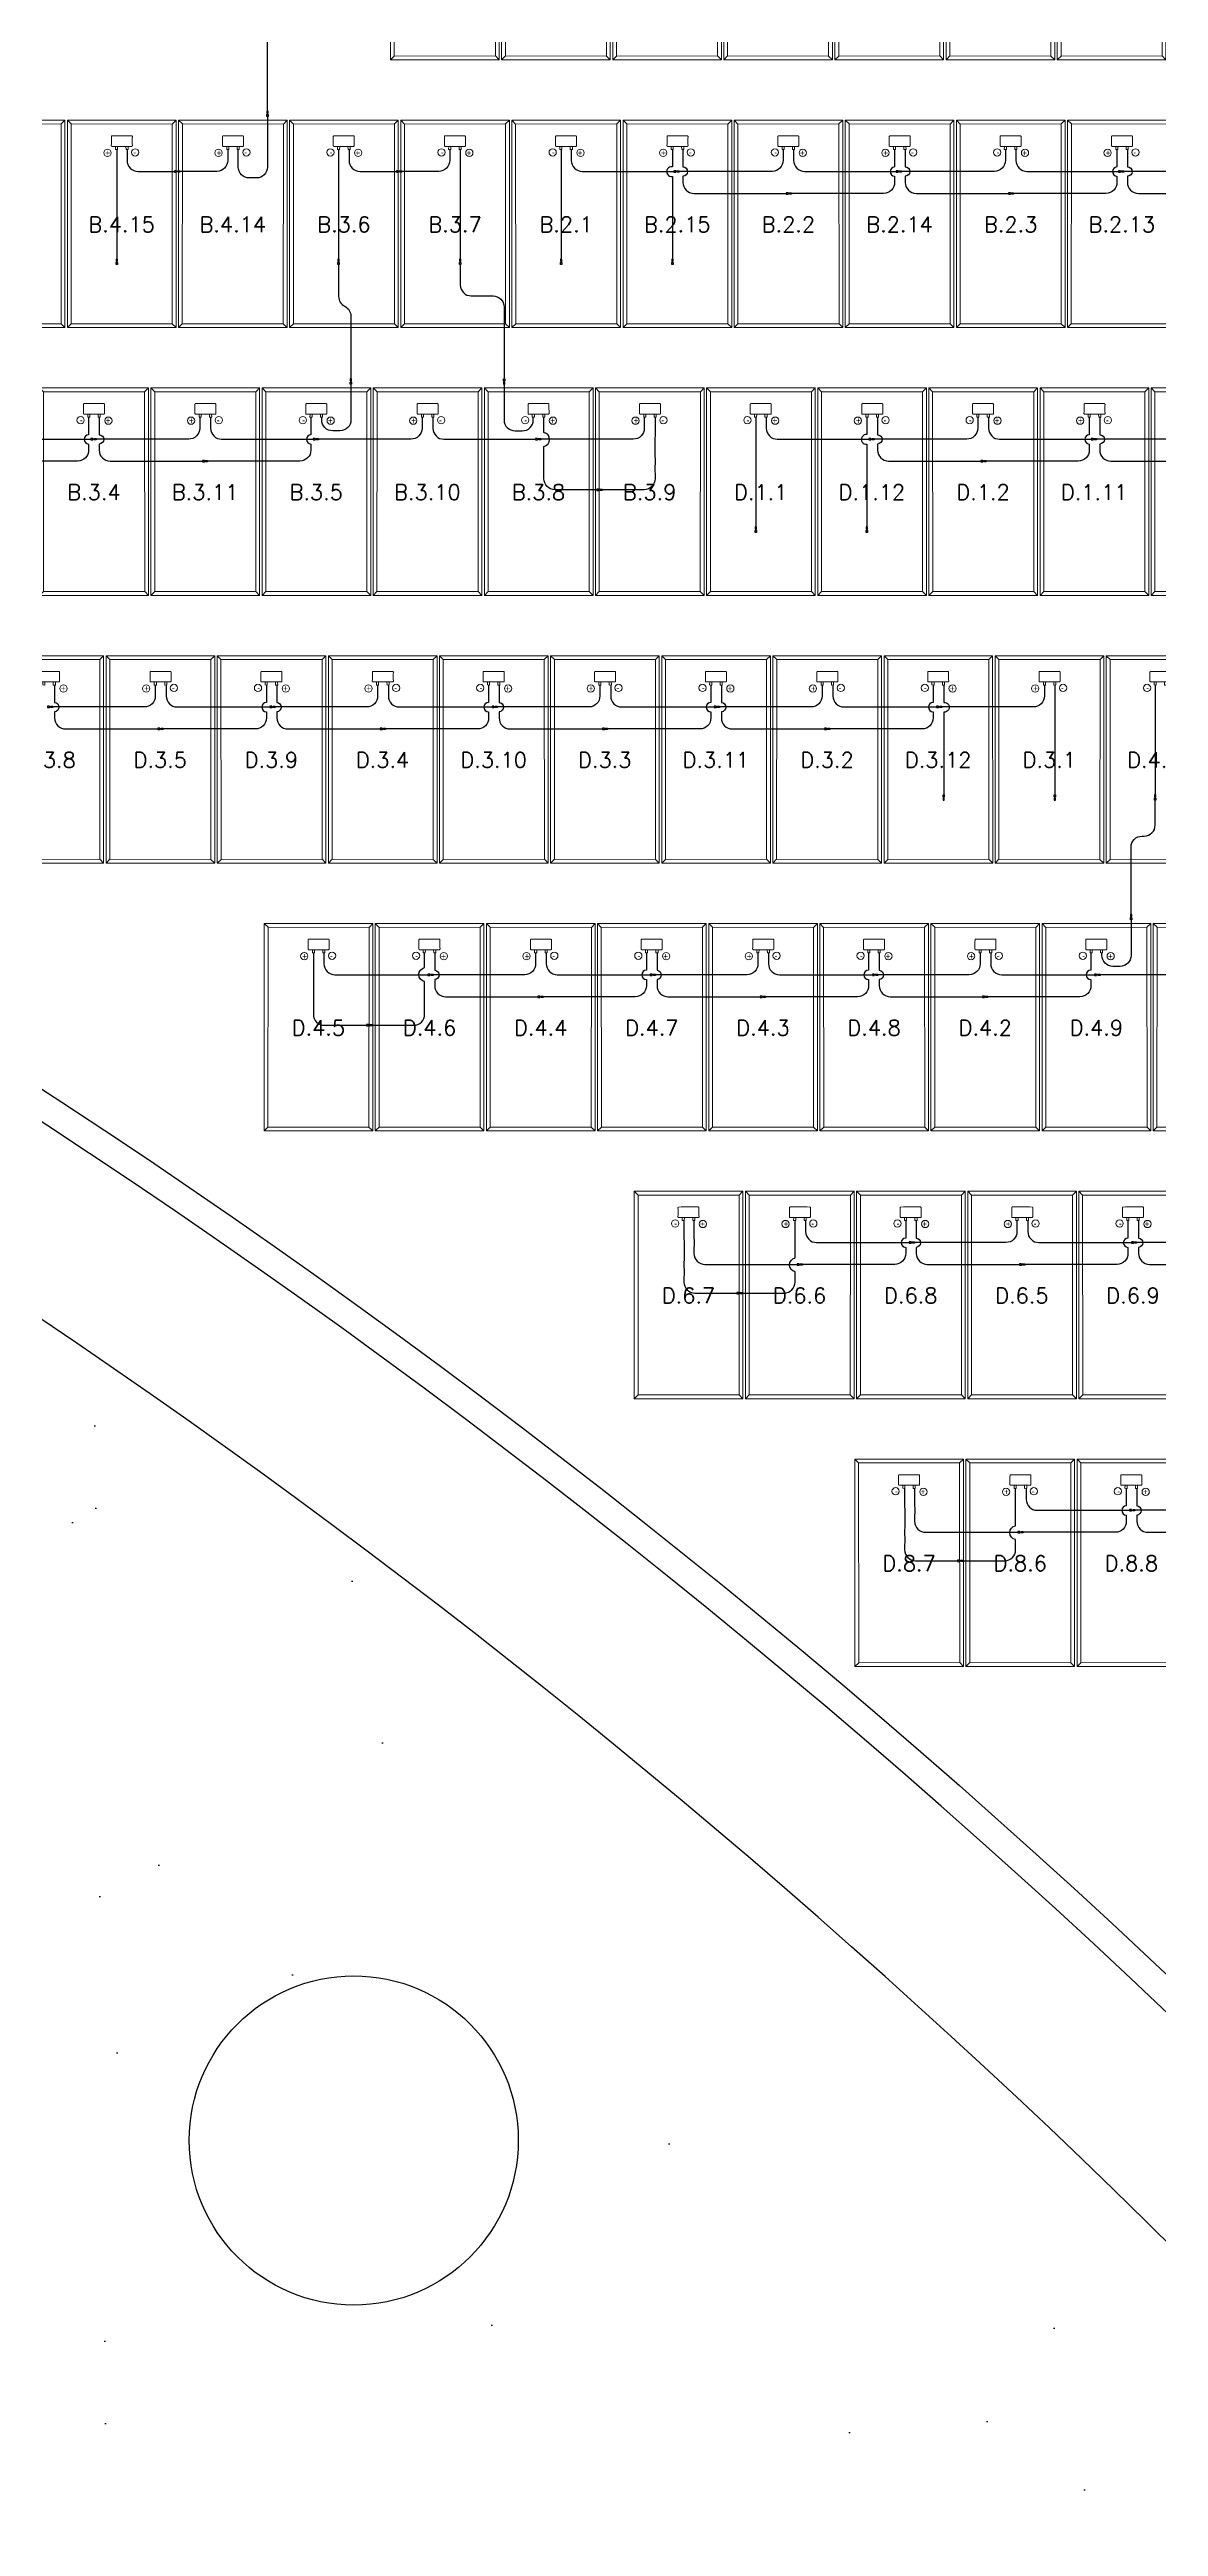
# Model space of a CAD drawing. Header units: metres. Extents: x 1796 to 2240, y -1398 to -999.
# Drawn here: x 2054.83 to 2064.93, y -1202.08 to -1179.51 of the extents above; entities that cross this region are included whole.
import ezdxf

# ---------------------------------------------------------------- set-up
doc = ezdxf.new("R2010")
doc.units = ezdxf.units.M
doc.header["$MEASUREMENT"] = 0
for name, color, linetype in [('ARQUITETURA', 253, 'CONTINUOUS'), ('CABO_MODULO_FV', 7, 'CONTINUOUS'), ('CABO_ORION_FV', 7, 'CONTINUOUS'), ('CONECTOR_MODULO_FV', 3, 'CONTINUOUS'), ('MÓDULOS FV', 7, 'CONTINUOUS')]:
    doc.layers.add(name, color=color, linetype=linetype)
doc.layers.add('MOD_ALOCADOS_A', color=5, linetype='CONTINUOUS', lineweight=9)
doc.layers.add('MODULOS_PV', color=2, linetype='CONTINUOUS', lineweight=9)
doc.styles.add('R120-500', font='romans.shx', dxfattribs={"height": 1.5})

# ---------------------------------------------------------------- blocks, each defined once
blk = doc.blocks.new('modulo')
at = {"layer": 'MODULOS_PV', "color": 8}
for p, q in [((-0.751, 2.014), (-0.753, 2.063)), ((-1.381, 1.342), (-1.43, 1.34)), ((0.577, 0.769), (0.626, 0.771)), ((-0.053, 0.097), (-0.051, 0.048))]:
    blk.add_line(p, q, dxfattribs=at)
for points in [[(-1.43, 1.34), (-0.753, 2.063), (0.626, 0.771), (-0.051, 0.048)], [(-1.381, 1.342), (-0.751, 2.014), (0.577, 0.769), (-0.053, 0.097)]]:
    blk.add_lwpolyline(points, close=True, dxfattribs=at)
for points in [[(-0.878, 1.581), (-0.857, 1.562), (-0.87, 1.548), (-0.891, 1.567)], [(-0.956, 1.498), (-0.935, 1.478), (-0.922, 1.492), (-0.943, 1.512)]]:
    blk.add_lwpolyline(points, dxfattribs=at)
blk.add_circle((-0.793, 1.591), 0.0332, dxfattribs=at)
at = {"layer": 'MODULOS_PV', "color": 1}
blk.add_circle((-0.963, 1.403), 0.0332, dxfattribs=at)
at = {"layer": 'MODULOS_PV', "color": 8}
blk.add_open_spline([(-0.986, 1.473), (-1.006, 1.493), (-1.027, 1.512), (-1.048, 1.532), (-1.048, 1.532), (-1.049, 1.534), (-1.049, 1.536), (-1.048, 1.538), (-1.048, 1.539), (-1.007, 1.583), (-0.966, 1.627), (-0.925, 1.67), (-0.924, 1.671), (-0.922, 1.672), (-0.919, 1.672), (-0.918, 1.671), (-0.917, 1.671), (-0.897, 1.652), (-0.876, 1.632), (-0.855, 1.613), (-0.855, 1.612), (-0.854, 1.611), (-0.854, 1.608), (-0.855, 1.606), (-0.855, 1.605), (-0.896, 1.561), (-0.937, 1.518), (-0.978, 1.474), (-0.979, 1.473), (-0.981, 1.472), (-0.984, 1.472), (-0.985, 1.473), (-0.986, 1.473)], degree=3, knots=[0, 0, 0, 0, 1, 1, 1, 1.002534, 1.003925, 1.008052, 1.008052, 1.008052, 2.008052, 2.008052, 2.008052, 2.012179, 2.01357, 2.016104, 2.016104, 2.016104, 3.016104, 3.016104, 3.016104, 3.018638, 3.02003, 3.024156, 3.024156, 3.024156, 4.024156, 4.024156, 4.024156, 4.028283, 4.029675, 4.032208, 4.032208, 4.032208, 4.032208], dxfattribs=at)
at = {"layer": 'MODULOS_PV', "color": 8, "insert": (-0.827, 1.597), "char_height": 0.0572, "width": 0.10748, "attachment_point": 1, "rotation": 46.8722}
blk.add_mtext('-', dxfattribs=at)
at = {"layer": 'MODULOS_PV', "color": 1, "insert": (-0.997, 1.409), "char_height": 0.0572, "width": 0.10748, "attachment_point": 1, "rotation": 46.8722}
blk.add_mtext('+', dxfattribs=at)
blk = doc.blocks.new('CONECTOR_PLACA')
at = {"layer": 'CONECTOR_MODULO_FV'}
blk.add_hatch(color=256, dxfattribs=at).paths.add_polyline_path([(-0.001, -0.018), (0.001, -0.018), (0.001, -0.024), (0, -0.024), (-0.001, -0.024)])
for p, q in [((0, 0), (-0.006, 0)), ((-0.006, 0), (-0.006, -0.018)), ((0.006, 0), (0, 0)), ((0.006, -0.018), (0.006, 0)), ((-0.006, -0.018), (0.006, -0.018)), ((-0.001, -0.018), (-0.001, -0.024)), ((0.001, -0.018), (0.001, -0.024))]:
    blk.add_line(p, q, dxfattribs=at)
for points in [[(-0.002, -0.018), (-0.002, -0.022), (-0.001, -0.023), (-0.001, -0.024), (0, -0.024)], [(0.002, -0.018), (0.002, -0.022), (0.001, -0.023), (0.001, -0.024), (0, -0.024)]]:
    blk.add_lwpolyline(points, dxfattribs=at)
blk = doc.blocks.new('CONECTOR ORION')
at = {"layer": 'CONECTOR_MODULO_FV', "true_color": 0xf8d731}
blk.add_hatch(color=40, dxfattribs=at).paths.add_polyline_path([(-537.822, -669.536), (-537.822, -669.538), (-537.816, -669.538), (-537.816, -669.537), (-537.816, -669.536)])
at = {"layer": 'CONECTOR_MODULO_FV', "color": 40, "true_color": 0xf8d731}
for p, q in [((-537.84, -669.537), (-537.84, -669.531)), ((-537.84, -669.531), (-537.822, -669.531)), ((-537.84, -669.543), (-537.84, -669.537)), ((-537.822, -669.543), (-537.84, -669.543)), ((-537.822, -669.531), (-537.822, -669.543)), ((-537.822, -669.536), (-537.816, -669.536)), ((-537.822, -669.538), (-537.816, -669.538))]:
    blk.add_line(p, q, dxfattribs=at)
for points in [[(-537.822, -669.534), (-537.818, -669.534), (-537.817, -669.536), (-537.816, -669.536), (-537.816, -669.537)], [(-537.822, -669.539), (-537.818, -669.539), (-537.817, -669.538), (-537.816, -669.538), (-537.816, -669.537)]]:
    blk.add_lwpolyline(points, dxfattribs=at)

msp = doc.modelspace()

# ---------------------------------------------------------------- hatches: boundary and pattern name
at = {"layer": 'ARQUITETURA'}
h = msp.add_hatch(dxfattribs=at)
h.set_pattern_fill('AR-SAND', color=116, scale=3, angle=-46.877, style=0)
h.set_pattern_definition([(350.62296, (1466.5355, -762.2295), (4.089919, 4.08927), [0, -4.56, 0, -5.1, 0, -4.875]), (320.623, (1466.5355, -762.2295), (9.808834, 1.91215), [0, -2.46, 0, -4.11, 0, -1.575]), (280.62296, (1464.013, -759.536), (6.39856, -6.807323), [0, -1.5, 0, -5.4, 0, -7.05]), (270.623, (1464.013, -759.536), (8.08648, -4.78256), [0, -0.75, 0, -3.54, 0, -4.05])])
edge = h.paths.add_edge_path(flags=16)
edge.add_arc((2066.287, -1207.214), 1.5, 0, 360)
edge = h.paths.add_edge_path(flags=16)
edge.add_arc((2057.599, -1198.564), 1.5, 0, 360)
edge = h.paths.add_edge_path(flags=16)
edge.add_arc((2073.665, -1217.85), 1.5, 0, 360)
edge = h.paths.add_edge_path()
edge.add_line((2077.352, -1309.792), (2085.445, -1302.211))
edge.add_line((2085.445, -1302.211), (2073.239, -1273.427))
edge.add_line((2073.239, -1273.427), (2067.011, -1271.396))
edge.add_line((2067.011, -1271.396), (2078.13, -1237.298))
edge.add_line((2078.13, -1237.298), (2099.861, -1244.384))
edge.add_line((2099.861, -1244.384), (2105.891, -1225.893))
edge.add_line((2105.891, -1225.893), (2099.905, -1223.941))
edge.add_line((2099.905, -1223.941), (2088.659, -1230.952))
edge.add_line((2088.659, -1230.952), (2087.386, -1231.745))
edge.add_line((2087.386, -1231.745), (2081.302, -1221.986))
edge.add_line((2081.302, -1221.986), (2075.324, -1212.397))
edge.add_arc((2015.073, -1249.958), 71, 31.93963, 58.40362)
edge.add_line((2052.273, -1189.483), (2051.642, -1190.504))
edge.add_line((2051.642, -1190.504), (2053.79, -1191.88))
edge.add_line((2053.79, -1191.88), (2048.269, -1200.819))
edge.add_line((2048.269, -1200.819), (2046.144, -1199.883))
edge.add_line((2046.144, -1199.883), (2045.083, -1201.601))
edge.add_line((2045.083, -1201.601), (2040.549, -1199.602))
edge.add_line((2040.549, -1199.602), (2026.147, -1232.207))
edge.add_line((2026.147, -1232.207), (2038.654, -1250.543))
edge.add_line((2038.654, -1250.543), (2041.807, -1254.475))
edge.add_line((2041.807, -1254.475), (2044.458, -1252.416))
edge.add_arc((2056.298, -1243.206), 15, -76.2429, 217.8803, ccw=False)
edge.add_line((2059.865, -1257.775), (2060.07, -1259.076))
edge.add_line((2060.07, -1259.076), (2062.972, -1258.62))
edge.add_line((2062.972, -1258.62), (2063.461, -1261.731))
edge.add_line((2063.461, -1261.731), (2056.398, -1262.842))
edge.add_line((2056.398, -1262.842), (2055.909, -1259.731))
edge.add_line((2055.909, -1259.731), (2057.581, -1259.468))
edge.add_line((2057.581, -1259.468), (2057.377, -1258.167))
edge.add_arc((2056.298, -1243.206), 15, 229.7345, 274.1253, ccw=False)
edge.add_line((2046.603, -1254.651), (2042.748, -1259.156))
edge.add_line((2042.748, -1259.156), (2047.014, -1260.547))
edge.add_line((2047.014, -1260.547), (2045.299, -1265.809))
edge.add_line((2045.299, -1265.809), (2040.345, -1264.193))
edge.add_line((2040.345, -1264.193), (2039.012, -1268.282))
edge.add_line((2039.012, -1268.282), (2061.183, -1275.512))
edge.add_line((2061.183, -1275.512), (2054.053, -1297.379))
edge.add_line((2054.053, -1297.379), (2078.772, -1305.439))
edge.add_line((2078.772, -1305.439), (2077.352, -1309.792))

# ---------------------------------------------------------------- linework, layer by layer
msp.add_lwpolyline([(2006.496, -1174.337), (2028.464, -1178.451, -0.210066), (2076.809, -1211.471)], format="xyb", dxfattribs=at)
msp.add_circle((2057.599, -1198.564), 1.5, dxfattribs=at)
for radius, start, end in [(90.5, 31.93963, 79.39324), (90.25, 31.93963, 79.39324), (92, 41.65318, 63.57537), (72.5, 31.93963, 79.39324), (71, 31.93963, 74.22149)]:
    msp.add_arc((2015.073, -1249.958), radius, start, end, dxfattribs=at)
at = {"layer": 'CABO_MODULO_FV', "color": 1}
for p, q in [((2055.438, -1180.422), (2055.438, -1181.422)), ((2058.569, -1180.422), (2058.569, -1181.422))]:
    msp.add_line(p, q, dxfattribs=at)
at = {"layer": 'CABO_MODULO_FV'}
for p, q in [((2057.461, -1180.422), (2057.461, -1181.422)), ((2059.49, -1180.422), (2059.49, -1181.422)), ((2061.264, -1182.862), (2061.264, -1183.862)), ((2063.989, -1185.302), (2063.989, -1186.302)), ((2064.904, -1185.302), (2064.904, -1186.302))]:
    msp.add_line(p, q, dxfattribs=at)
for points in [[(2056.812, -1180.121), (2056.812, -1180.582, -0.414211), (2056.712, -1180.682), (2056.646, -1180.682, -0.414214), (2056.546, -1180.582), (2056.546, -1180.422)], [(2055.533, -1180.422), (2055.533, -1180.522, 0.414214), (2055.633, -1180.622), (2055.966, -1180.622)], [(2058.474, -1180.422), (2058.474, -1180.522, -0.414214), (2058.374, -1180.622), (2058.038, -1180.622)], [(2061.513, -1180.422), (2061.513, -1180.522, -0.414214), (2061.413, -1180.622), (2060.565, -1180.622)], [(2060.599, -1180.422), (2060.599, -1180.581, -1), (2060.599, -1180.666), (2060.599, -1180.722, 0.414214), (2060.699, -1180.822), (2061.54, -1180.822)], [(2063.539, -1180.422), (2063.539, -1180.522, -0.414214), (2063.439, -1180.622), (2062.591, -1180.622)], [(2062.625, -1180.422), (2062.625, -1180.581, -1), (2062.625, -1180.666), (2062.625, -1180.722, 0.414214), (2062.725, -1180.822), (2063.566, -1180.822)], [(2065.565, -1180.422), (2065.565, -1180.522, -0.414214), (2065.465, -1180.622), (2064.617, -1180.622)], [(2064.651, -1180.422), (2064.651, -1180.581, -1), (2064.651, -1180.666), (2064.651, -1180.722, 0.414214), (2064.751, -1180.822), (2065.592, -1180.822)], [(2058.969, -1182.561), (2058.969, -1182.886, 0.414211), (2059.069, -1182.986), (2059.135, -1182.986, 0.414214), (2059.235, -1182.886), (2059.235, -1182.862)], [(2055.182, -1182.862), (2055.182, -1183.021, 0.928013), (2055.182, -1183.106), (2055.182, -1183.162, -0.414214), (2055.082, -1183.262), (2054.241, -1183.262)], [(2054.268, -1182.862), (2054.268, -1182.962, 0.414214), (2054.368, -1183.062), (2055.203, -1183.062)], [(2057.208, -1182.862), (2057.208, -1183.021, 0.928013), (2057.208, -1183.106), (2057.208, -1183.162, -0.414214), (2057.108, -1183.262), (2056.267, -1183.262)], [(2056.294, -1182.862), (2056.294, -1182.962, 0.414214), (2056.394, -1183.062), (2057.229, -1183.062)], [(2058.32, -1182.862), (2058.32, -1182.962, 0.414214), (2058.42, -1183.062), (2059.255, -1183.062)], [(2060.346, -1182.862), (2060.344, -1183.22, -0.030541), (2060.344, -1183.308), (2060.346, -1183.422, -0.414214), (2060.246, -1183.522), (2059.864, -1183.522)], [(2063.286, -1182.862), (2063.286, -1182.962, -0.414214), (2063.186, -1183.062), (2062.342, -1183.062)], [(2062.373, -1182.862), (2062.373, -1183.021, -1), (2062.373, -1183.106), (2062.373, -1183.162, 0.414214), (2062.473, -1183.262), (2063.314, -1183.262)], [(2065.312, -1182.862), (2065.312, -1182.962, -0.414214), (2065.212, -1183.062), (2064.368, -1183.062)], [(2064.399, -1182.862), (2064.399, -1183.021, -1), (2064.399, -1183.106), (2064.399, -1183.162, 0.414214), (2064.499, -1183.262), (2065.34, -1183.262)], [(2056.802, -1185.302), (2056.802, -1185.461, 1), (2056.802, -1185.546), (2056.802, -1185.602, -0.414214), (2056.702, -1185.702), (2055.861, -1185.702)], [(2055.889, -1185.302), (2055.889, -1185.402, 0.414214), (2055.989, -1185.502), (2056.833, -1185.502)], [(2058.828, -1185.302), (2058.828, -1185.461, 1), (2058.828, -1185.546), (2058.828, -1185.602, -0.414214), (2058.728, -1185.702), (2057.887, -1185.702)], [(2057.915, -1185.302), (2057.915, -1185.402, 0.414214), (2058.015, -1185.502), (2058.859, -1185.502)], [(2060.854, -1185.302), (2060.854, -1185.461, 1), (2060.854, -1185.546), (2060.854, -1185.602, -0.414214), (2060.754, -1185.702), (2059.913, -1185.702)], [(2059.941, -1185.302), (2059.941, -1185.402, 0.414214), (2060.041, -1185.502), (2060.885, -1185.502)], [(2062.88, -1185.302), (2062.88, -1185.461, 1), (2062.88, -1185.546), (2062.88, -1185.602, -0.414214), (2062.78, -1185.702), (2061.939, -1185.702)], [(2061.967, -1185.302), (2061.967, -1185.402, 0.414214), (2062.067, -1185.502), (2062.911, -1185.502)], [(2057.327, -1187.742), (2057.327, -1187.842, 0.414214), (2057.427, -1187.942), (2058.274, -1187.942)], [(2057.763, -1188.402), (2058.145, -1188.402, 0.414214), (2058.245, -1188.302), (2058.245, -1188.004, -0.823789), (2058.245, -1187.877), (2058.245, -1187.742)], [(2060.266, -1187.742), (2060.266, -1187.901, 1), (2060.266, -1187.986), (2060.266, -1188.042, -0.414214), (2060.166, -1188.142), (2059.326, -1188.142)], [(2059.353, -1187.742), (2059.353, -1187.842, 0.414214), (2059.453, -1187.942), (2060.3, -1187.942)], [(2062.292, -1187.742), (2062.292, -1187.901, 1), (2062.292, -1187.986), (2062.292, -1188.042, -0.414214), (2062.192, -1188.142), (2061.352, -1188.142)], [(2061.379, -1187.742), (2061.379, -1187.842, 0.414214), (2061.479, -1187.942), (2062.326, -1187.942)], [(2064.318, -1187.742), (2064.318, -1187.901, 1), (2064.318, -1187.986), (2064.318, -1188.042, -0.414214), (2064.218, -1188.142), (2063.378, -1188.142)], [(2063.405, -1187.742), (2063.405, -1187.842, 0.414214), (2063.505, -1187.942), (2064.352, -1187.942)], [(2060.608, -1190.182), (2060.61, -1190.54, 0.030541), (2060.61, -1190.628), (2060.608, -1190.742, 0.414214), (2060.708, -1190.842), (2061.091, -1190.842)], [(2062.63, -1190.182), (2062.63, -1190.341, 1), (2062.63, -1190.426), (2062.63, -1190.482, -0.414214), (2062.53, -1190.582), (2061.689, -1190.582)], [(2061.717, -1190.182), (2061.717, -1190.282, 0.414214), (2061.817, -1190.382), (2062.661, -1190.382)], [(2064.656, -1190.182), (2064.656, -1190.341, 1), (2064.656, -1190.426), (2064.656, -1190.482, -0.414214), (2064.556, -1190.582), (2063.715, -1190.582)], [(2063.743, -1190.182), (2063.743, -1190.282, 0.414214), (2063.843, -1190.382), (2064.687, -1190.382)], [(2062.619, -1192.622), (2062.621, -1192.98, 0.030541), (2062.621, -1193.068), (2062.619, -1193.182, 0.414214), (2062.719, -1193.282), (2063.101, -1193.282)], [(2064.641, -1192.622), (2064.641, -1192.781, 1), (2064.641, -1192.866), (2064.641, -1192.922, -0.414214), (2064.541, -1193.022), (2063.7, -1193.022)], [(2063.728, -1192.622), (2063.728, -1192.722, 0.414214), (2063.828, -1192.822), (2064.671, -1192.822)]]:
    msp.add_lwpolyline(points, format="xyb", dxfattribs=at)
at = {"layer": 'CABO_MODULO_FV', "color": 1}
for points in [[(2056.451, -1180.422), (2056.451, -1180.522, -0.414214), (2056.351, -1180.622), (2056.015, -1180.622)], [(2057.556, -1180.422), (2057.556, -1180.522, 0.414214), (2057.656, -1180.622), (2057.989, -1180.622)], [(2059.582, -1180.422), (2059.582, -1180.522, 0.414214), (2059.682, -1180.622), (2060.517, -1180.622)], [(2060.503, -1180.422), (2060.503, -1180.58, 1.170805), (2060.503, -1180.668), (2060.503, -1181.422)], [(2062.529, -1180.422), (2062.529, -1180.581, 0.928013), (2062.529, -1180.666), (2062.529, -1180.722, -0.414214), (2062.429, -1180.822), (2061.588, -1180.822)], [(2061.608, -1180.422), (2061.608, -1180.522, 0.414214), (2061.708, -1180.622), (2062.543, -1180.622)], [(2064.555, -1180.422), (2064.555, -1180.581, 0.928013), (2064.555, -1180.666), (2064.555, -1180.722, -0.414214), (2064.455, -1180.822), (2063.614, -1180.822)], [(2063.634, -1180.422), (2063.634, -1180.522, 0.414214), (2063.734, -1180.622), (2064.569, -1180.622)], [(2057.573, -1182.561), (2057.573, -1182.886, -0.414211), (2057.473, -1182.986), (2057.407, -1182.986, -0.414214), (2057.307, -1182.886), (2057.307, -1182.862)], [(2056.195, -1182.862), (2056.195, -1182.962, -0.414214), (2056.095, -1183.062), (2055.251, -1183.062)], [(2055.278, -1182.862), (2055.278, -1183.021, -1), (2055.278, -1183.106), (2055.278, -1183.162, 0.414214), (2055.378, -1183.262), (2056.219, -1183.262)], [(2058.221, -1182.862), (2058.221, -1182.962, -0.414214), (2058.121, -1183.062), (2057.277, -1183.062)], [(2060.247, -1182.862), (2060.247, -1182.962, -0.414214), (2060.147, -1183.062), (2059.303, -1183.062)], [(2059.815, -1183.522), (2059.432, -1183.522, -0.414214), (2059.332, -1183.422), (2059.332, -1183.128, 0.823789), (2059.332, -1183.001), (2059.332, -1182.862)], [(2061.359, -1182.862), (2061.359, -1182.962, 0.414214), (2061.459, -1183.062), (2062.294, -1183.062)], [(2062.277, -1182.862), (2062.277, -1183.02, 1.170805), (2062.277, -1183.108), (2062.277, -1183.862)], [(2064.303, -1182.862), (2064.303, -1183.021, 0.928013), (2064.303, -1183.106), (2064.303, -1183.162, -0.414214), (2064.203, -1183.262), (2063.362, -1183.262)], [(2063.385, -1182.862), (2063.385, -1182.962, 0.414214), (2063.485, -1183.062), (2064.32, -1183.062)], [(2055.79, -1185.302), (2055.79, -1185.402, -0.414214), (2055.69, -1185.502), (2054.855, -1185.502)], [(2054.872, -1185.302), (2054.872, -1185.461, -0.928013), (2054.872, -1185.546), (2054.872, -1185.602, 0.414214), (2054.972, -1185.702), (2055.813, -1185.702)], [(2057.816, -1185.302), (2057.816, -1185.402, -0.414214), (2057.716, -1185.502), (2056.881, -1185.502)], [(2056.898, -1185.302), (2056.898, -1185.461, -0.928013), (2056.898, -1185.546), (2056.898, -1185.602, 0.414214), (2056.998, -1185.702), (2057.839, -1185.702)], [(2059.842, -1185.302), (2059.842, -1185.402, -0.414214), (2059.742, -1185.502), (2058.907, -1185.502)], [(2058.924, -1185.302), (2058.924, -1185.461, -0.928013), (2058.924, -1185.546), (2058.924, -1185.602, 0.414214), (2059.024, -1185.702), (2059.865, -1185.702)], [(2061.868, -1185.302), (2061.868, -1185.402, -0.414214), (2061.768, -1185.502), (2060.933, -1185.502)], [(2060.95, -1185.302), (2060.95, -1185.461, -0.928013), (2060.95, -1185.546), (2060.95, -1185.602, 0.414214), (2061.05, -1185.702), (2061.891, -1185.702)], [(2063.894, -1185.302), (2063.894, -1185.402, -0.414214), (2063.794, -1185.502), (2062.959, -1185.502)], [(2062.976, -1185.302), (2062.976, -1185.46, -1.170805), (2062.976, -1185.548), (2062.976, -1186.302)], [(2064.684, -1187.441), (2064.684, -1187.766, -0.414211), (2064.584, -1187.866), (2064.518, -1187.866, -0.414214), (2064.418, -1187.766), (2064.418, -1187.742)], [(2057.231, -1187.742), (2057.233, -1188.1, 0.030541), (2057.233, -1188.188), (2057.231, -1188.302, 0.414214), (2057.331, -1188.402), (2057.714, -1188.402)], [(2059.257, -1187.742), (2059.257, -1187.842, -0.414214), (2059.157, -1187.942), (2058.323, -1187.942)], [(2058.337, -1187.742), (2058.337, -1187.901, -0.928013), (2058.337, -1187.986), (2058.337, -1188.042, 0.414214), (2058.437, -1188.142), (2059.277, -1188.142)], [(2061.283, -1187.742), (2061.283, -1187.842, -0.414214), (2061.183, -1187.942), (2060.349, -1187.942)], [(2060.363, -1187.742), (2060.363, -1187.901, -0.928013), (2060.363, -1187.986), (2060.363, -1188.042, 0.414214), (2060.463, -1188.142), (2061.303, -1188.142)], [(2063.309, -1187.742), (2063.309, -1187.842, -0.414214), (2063.209, -1187.942), (2062.375, -1187.942)], [(2062.389, -1187.742), (2062.389, -1187.901, -0.928013), (2062.389, -1187.986), (2062.389, -1188.042, 0.414214), (2062.489, -1188.142), (2063.329, -1188.142)], [(2065.335, -1187.742), (2065.335, -1187.842, -0.414214), (2065.235, -1187.942), (2064.401, -1187.942)], [(2060.7, -1190.182), (2060.7, -1190.341, -0.032284), (2060.7, -1190.426), (2060.7, -1190.482, 0.414214), (2060.8, -1190.582), (2061.641, -1190.582)], [(2061.139, -1190.842), (2061.522, -1190.842, 0.414214), (2061.622, -1190.742), (2061.622, -1190.649, -0.823789), (2061.622, -1190.522), (2061.622, -1190.182)], [(2063.644, -1190.182), (2063.644, -1190.282, -0.414214), (2063.544, -1190.382), (2062.709, -1190.382)], [(2062.726, -1190.182), (2062.726, -1190.341, -0.928013), (2062.726, -1190.426), (2062.726, -1190.482, 0.414214), (2062.826, -1190.582), (2063.667, -1190.582)], [(2065.67, -1190.182), (2065.67, -1190.282, -0.414214), (2065.57, -1190.382), (2064.735, -1190.382)], [(2064.752, -1190.182), (2064.752, -1190.341, -0.928013), (2064.752, -1190.426), (2064.752, -1190.482, 0.414214), (2064.852, -1190.582), (2065.693, -1190.582)], [(2062.711, -1192.622), (2062.711, -1192.781, -0.032284), (2062.711, -1192.866), (2062.711, -1192.922, 0.414214), (2062.811, -1193.022), (2063.651, -1193.022)], [(2063.15, -1193.282), (2063.532, -1193.282, 0.414214), (2063.632, -1193.182), (2063.632, -1193.089, -0.823789), (2063.632, -1192.962), (2063.632, -1192.622)], [(2065.655, -1192.622), (2065.655, -1192.722, -0.414214), (2065.555, -1192.822), (2064.72, -1192.822)], [(2064.737, -1192.622), (2064.737, -1192.781, -0.928013), (2064.737, -1192.866), (2064.737, -1192.922, 0.414214), (2064.837, -1193.022), (2065.677, -1193.022)]]:
    msp.add_lwpolyline(points, format="xyb", dxfattribs=at)
at = {"layer": 'CABO_ORION_FV', "color": 14, "linetype": 'ByBlock'}
for points in [[(2056.812, -1180.072), (2056.812, -1178.349, 0.414214), (2056.712, -1178.249), (2050.918, -1178.249, -0.414214), (2050.818, -1178.149), (2050.818, -1177.806)], [(2058.569, -1181.471), (2058.569, -1181.656, 0.414214), (2058.669, -1181.756), (2058.869, -1181.756, -0.414214), (2058.969, -1181.856), (2058.969, -1182.512)]]:
    msp.add_lwpolyline(points, format="xyb", dxfattribs=at)
at = {"layer": 'CABO_ORION_FV', "color": 9, "linetype": 'ByBlock', "true_color": 0xbababa}
msp.add_lwpolyline([(2057.461, -1181.471), (2057.461, -1181.761, 0.286951), (2057.517, -1181.851, -0.286951), (2057.573, -1181.941), (2057.573, -1182.512)], format="xyb", dxfattribs=at)
at = {"layer": 'CABO_ORION_FV', "color": 1}
msp.add_lwpolyline([(2064.684, -1187.392), (2064.684, -1186.779, -0.414214), (2064.784, -1186.679), (2064.804, -1186.679, 0.414214), (2064.904, -1186.579), (2064.904, -1186.351)], format="xyb", dxfattribs=at)

# ---------------------------------------------------------------- block references
at = {"layer": 'CONECTOR_MODULO_FV', "xscale": -1}
for name, p, rotation in [('CONECTOR ORION', (1387.275, -1717.912), 90), ('CONECTOR_PLACA', (2056.812, -1180.121), 180), ('CONECTOR_PLACA', (2056.015, -1180.622), 270), ('CONECTOR_PLACA', (2058.038, -1180.622), 270), ('CONECTOR_PLACA', (2060.565, -1180.622), 270), ('CONECTOR_PLACA', (2062.591, -1180.622), 270), ('CONECTOR_PLACA', (2064.617, -1180.622), 270), ('CONECTOR_PLACA', (2061.588, -1180.822), 270), ('CONECTOR_PLACA', (2063.614, -1180.822), 270), ('CONECTOR ORION', (1388.036, -1720.352), 90), ('CONECTOR_PLACA', (2057.573, -1182.561), 180), ('CONECTOR_PLACA', (2055.251, -1183.062), 270), ('CONECTOR_PLACA', (2057.277, -1183.062), 270), ('CONECTOR_PLACA', (2059.303, -1183.062), 270), ('CONECTOR_PLACA', (2062.342, -1183.062), 270), ('CONECTOR_PLACA', (2064.368, -1183.062), 270), ('CONECTOR_PLACA', (2056.267, -1183.262), 270), ('CONECTOR_PLACA', (2063.362, -1183.262), 270), ('CONECTOR_PLACA', (2059.864, -1183.522), 270), ('CONECTOR_PLACA', (2054.855, -1185.502), 270), ('CONECTOR_PLACA', (2056.881, -1185.502), 270), ('CONECTOR_PLACA', (2058.907, -1185.502), 270), ('CONECTOR_PLACA', (2060.933, -1185.502), 270), ('CONECTOR_PLACA', (2062.959, -1185.502), 270), ('CONECTOR_PLACA', (2055.861, -1185.702), 270), ('CONECTOR_PLACA', (2057.887, -1185.702), 270), ('CONECTOR_PLACA', (2059.913, -1185.702), 270), ('CONECTOR_PLACA', (2061.939, -1185.702), 270), ('CONECTOR ORION', (2732.513, -648.511), 270), ('CONECTOR ORION', (2733.526, -648.511), 270), ('CONECTOR ORION', (1395.147, -1725.232), 90), ('CONECTOR_PLACA', (2064.684, -1187.441), 180), ('CONECTOR_PLACA', (2058.323, -1187.942), 270), ('CONECTOR_PLACA', (2060.349, -1187.942), 270), ('CONECTOR_PLACA', (2062.375, -1187.942), 270), ('CONECTOR_PLACA', (2064.401, -1187.942), 270), ('CONECTOR_PLACA', (2059.326, -1188.142), 270), ('CONECTOR_PLACA', (2061.352, -1188.142), 270), ('CONECTOR_PLACA', (2063.378, -1188.142), 270), ('CONECTOR_PLACA', (2057.763, -1188.402), 270), ('CONECTOR_PLACA', (2062.709, -1190.382), 270), ('CONECTOR_PLACA', (2064.735, -1190.382), 270), ('CONECTOR_PLACA', (2061.689, -1190.582), 270), ('CONECTOR_PLACA', (2063.715, -1190.582), 270), ('CONECTOR_PLACA', (2061.139, -1190.842), 270), ('CONECTOR_PLACA', (2063.7, -1193.022), 270), ('CONECTOR_PLACA', (2064.72, -1192.822), 270), ('CONECTOR_PLACA', (2063.15, -1193.282), 270)]:
    msp.add_blockref(name, p, dxfattribs=dict(at, rotation=rotation))
at = {"layer": 'CONECTOR_MODULO_FV'}
for name, p, rotation in [('CONECTOR_PLACA', (2055.966, -1180.622), 90), ('CONECTOR_PLACA', (2057.989, -1180.622), 90), ('CONECTOR_PLACA', (2060.517, -1180.622), 90), ('CONECTOR_PLACA', (2062.543, -1180.622), 90), ('CONECTOR_PLACA', (2064.569, -1180.622), 90), ('CONECTOR_PLACA', (2061.54, -1180.822), 90), ('CONECTOR_PLACA', (2063.566, -1180.822), 90), ('CONECTOR ORION', (1385.901, -643.631), 90.00000000000001), ('CONECTOR ORION', (1387.924, -643.631), 90.00000000000001), ('CONECTOR ORION', (1389.032, -643.631), 90.00000000000001), ('CONECTOR ORION', (1389.953, -643.631), 90.00000000000001), ('CONECTOR ORION', (1390.966, -643.631), 90.00000000000001), ('CONECTOR ORION', (2728.506, -1720.352), 270), ('CONECTOR_PLACA', (2058.969, -1182.561), 180), ('CONECTOR_PLACA', (2055.203, -1183.062), 90), ('CONECTOR_PLACA', (2057.229, -1183.062), 90), ('CONECTOR_PLACA', (2059.255, -1183.062), 90), ('CONECTOR_PLACA', (2062.294, -1183.062), 90), ('CONECTOR_PLACA', (2064.32, -1183.062), 90), ('CONECTOR_PLACA', (2056.219, -1183.262), 90), ('CONECTOR_PLACA', (2063.314, -1183.262), 90), ('CONECTOR_PLACA', (2059.815, -1183.522), 90), ('CONECTOR ORION', (1391.727, -646.071), 90.00000000000001), ('CONECTOR ORION', (1392.74, -646.071), 90.00000000000001), ('CONECTOR_PLACA', (2054.807, -1185.502), 90.00000000000001), ('CONECTOR_PLACA', (2056.833, -1185.502), 90.00000000000001), ('CONECTOR_PLACA', (2058.859, -1185.502), 90.00000000000001), ('CONECTOR_PLACA', (2060.885, -1185.502), 90.00000000000001), ('CONECTOR_PLACA', (2062.911, -1185.502), 90.00000000000001), ('CONECTOR_PLACA', (2055.813, -1185.702), 90.00000000000001), ('CONECTOR_PLACA', (2057.839, -1185.702), 90.00000000000001), ('CONECTOR_PLACA', (2059.865, -1185.702), 90.00000000000001), ('CONECTOR_PLACA', (2061.891, -1185.702), 90.00000000000001), ('CONECTOR ORION', (1395.367, -648.511), 90.00000000000001), ('CONECTOR_PLACA', (2058.274, -1187.942), 90.00000000000001), ('CONECTOR_PLACA', (2060.3, -1187.942), 90.00000000000001), ('CONECTOR_PLACA', (2062.326, -1187.942), 90.00000000000001), ('CONECTOR_PLACA', (2064.352, -1187.942), 90.00000000000001), ('CONECTOR_PLACA', (2059.277, -1188.142), 90.00000000000001), ('CONECTOR_PLACA', (2061.303, -1188.142), 90.00000000000001), ('CONECTOR_PLACA', (2063.329, -1188.142), 90.00000000000001), ('CONECTOR_PLACA', (2057.714, -1188.402), 90.00000000000001), ('CONECTOR_PLACA', (2062.661, -1190.382), 90.00000000000001), ('CONECTOR_PLACA', (2064.687, -1190.382), 90.00000000000001), ('CONECTOR_PLACA', (2061.641, -1190.582), 90.00000000000001), ('CONECTOR_PLACA', (2063.667, -1190.582), 90.00000000000001), ('CONECTOR_PLACA', (2061.091, -1190.842), 90.00000000000001), ('CONECTOR_PLACA', (2063.651, -1193.022), 90.00000000000001), ('CONECTOR_PLACA', (2064.671, -1192.822), 90.00000000000001), ('CONECTOR_PLACA', (2063.101, -1193.282), 90.00000000000001)]:
    msp.add_blockref(name, p, dxfattribs=dict(at, rotation=rotation))
for p in [(2055.438, -1181.422), (2057.461, -1181.422), (2058.569, -1181.422), (2059.49, -1181.422), (2060.503, -1181.422), (2061.264, -1183.862), (2062.277, -1183.862), (2064.904, -1186.302)]:
    msp.add_blockref('CONECTOR_PLACA', p, dxfattribs=at)
at = {"layer": 'CONECTOR_MODULO_FV', "xscale": -1}
for p in [(2062.976, -1186.302), (2063.989, -1186.302)]:
    msp.add_blockref('CONECTOR_PLACA', p, dxfattribs=at)
at = {"layer": 'MÓDULOS FV', "xscale": -1, "rotation": 46.87216913315991}
for p in [(2058.924, -1179.675), (2060.95, -1179.675), (2062.976, -1179.675), (2065.002, -1179.675), (2054.966, -1182.115), (2058.005, -1182.115), (2059.018, -1182.115), (2060.031, -1182.115), (2062.057, -1182.115), (2064.083, -1182.115), (2066.109, -1182.115), (2055.728, -1184.555), (2057.754, -1184.555), (2059.78, -1184.555), (2061.806, -1184.555), (2063.832, -1184.555), (2065.858, -1184.555), (2055.319, -1186.995), (2057.345, -1186.995), (2059.371, -1186.995), (2061.397, -1186.995), (2063.423, -1186.995), (2065.449, -1186.995), (2058.786, -1189.435), (2060.812, -1189.435), (2062.838, -1189.435), (2064.864, -1189.435), (2061.147, -1191.875), (2063.173, -1191.875), (2065.199, -1191.875), (2063.157, -1194.315), (2065.183, -1194.315), (2066.077, -1196.715)]:
    msp.add_blockref('modulo', p, dxfattribs=at)
at = {"layer": 'MÓDULOS FV', "rotation": 313.12783086684}
for p in [(2058.946, -1179.675), (2060.972, -1179.675), (2062.998, -1179.675), (2065.024, -1179.675), (2052.962, -1182.115), (2054.988, -1182.115), (2056.001, -1182.115), (2060.053, -1182.115), (2062.079, -1182.115), (2064.105, -1182.115), (2053.724, -1184.555), (2055.75, -1184.555), (2057.776, -1184.555), (2059.802, -1184.555), (2061.828, -1184.555), (2063.854, -1184.555), (2053.315, -1186.995), (2055.341, -1186.995), (2057.367, -1186.995), (2059.393, -1186.995), (2061.419, -1186.995), (2063.445, -1186.995), (2065.471, -1186.995), (2056.782, -1189.435), (2058.808, -1189.435), (2060.834, -1189.435), (2062.86, -1189.435), (2064.886, -1189.435), (2061.169, -1191.875), (2063.195, -1191.875), (2065.221, -1191.875), (2063.179, -1194.315), (2065.205, -1194.315)]:
    msp.add_blockref('modulo', p, dxfattribs=at)

# ---------------------------------------------------------------- texts
at = {"layer": 'MOD_ALOCADOS_A', "color": 3, "char_height": 0.14, "attachment_point": 5, "style": 'R120-500'}
for s, heights, insert in [('B.4.15', [0], (2055.483, -1181.105)), ('B.4.14', [0], (2056.496, -1181.105)), ('D.3.8', [0], (2054.822, -1185.985)), ('D.3.5', [0], (2055.835, -1185.985)), ('D.3.9', [0], (2056.848, -1185.985)), ('D.3.4', [0], (2057.861, -1185.985)), ('D.3.10', [0.14], (2058.874, -1185.985)), ('D.3.3', [0], (2059.887, -1185.985)), ('D.3.11', [0], (2060.9, -1185.985)), ('D.3.2', [0], (2061.913, -1185.985)), ('D.3.12', [0], (2062.926, -1185.985)), ('D.3.1', [0], (2063.939, -1185.985))]:
    msp.add_mtext_dynamic_manual_height_columns(s, width=0.992, gutter_width=7.5, heights=heights, dxfattribs=dict(at, insert=insert))
at = {"layer": 'MOD_ALOCADOS_A', "color": 4, "char_height": 0.14, "attachment_point": 5, "style": 'R120-500'}
for s, insert in [('B.3.6', (2057.509, -1181.105)), ('B.3.7', (2058.522, -1181.105)), ('B.3.4', (2055.231, -1183.545)), ('B.3.11', (2056.244, -1183.545)), ('B.3.5', (2057.257, -1183.545)), ('B.3.10', (2058.27, -1183.545)), ('B.3.8', (2059.283, -1183.545)), ('B.3.9', (2060.296, -1183.545)), ('D.6.7', (2060.65, -1190.865)), ('D.6.6', (2061.663, -1190.865)), ('D.6.8', (2062.676, -1190.865)), ('D.6.5', (2063.689, -1190.865)), ('D.6.9', (2064.702, -1190.865))]:
    msp.add_mtext_dynamic_manual_height_columns(s, width=0.992, gutter_width=7.5, heights=[0], dxfattribs=dict(at, insert=insert))
at = {"layer": 'MOD_ALOCADOS_A', "color": 6, "char_height": 0.14, "attachment_point": 5, "style": 'R120-500'}
for s, insert in [('B.2.1', (2059.535, -1181.105)), ('B.2.15', (2060.548, -1181.105)), ('B.2.2', (2061.561, -1181.105)), ('B.2.14', (2062.574, -1181.105)), ('B.2.3', (2063.587, -1181.105)), ('B.2.13', (2064.6, -1181.105))]:
    msp.add_mtext_dynamic_manual_height_columns(s, width=0.992, gutter_width=7.5, heights=[0], dxfattribs=dict(at, insert=insert))
at = {"layer": 'MOD_ALOCADOS_A', "color": 1, "char_height": 0.14, "attachment_point": 5, "style": 'R120-500'}
for s, insert in [('D.1.1', (2061.309, -1183.545)), ('D.1.12', (2062.322, -1183.545)), ('D.1.2', (2063.335, -1183.545)), ('D.1.11', (2064.348, -1183.545))]:
    msp.add_mtext_dynamic_manual_height_columns(s, width=0.992, gutter_width=7.5, heights=[0], dxfattribs=dict(at, insert=insert))
at = {"layer": 'MOD_ALOCADOS_A', "color": 5, "char_height": 0.14, "attachment_point": 5, "style": 'R120-500'}
for s, heights, insert in [('D.4.10', [0], (2064.952, -1185.985)), ('D.4.5', [0], (2057.277, -1188.425)), ('D.4.6', [0], (2058.29, -1188.425)), ('D.4.4', [0], (2059.303, -1188.425)), ('D.4.7', [0], (2060.316, -1188.425)), ('D.4.3', [0], (2061.329, -1188.425)), ('D.4.8', [0], (2062.342, -1188.425)), ('D.4.2', [0], (2063.355, -1188.425)), ('D.4.9', [0.14], (2064.368, -1188.425))]:
    msp.add_mtext_dynamic_manual_height_columns(s, width=0.992, gutter_width=7.5, heights=heights, dxfattribs=dict(at, insert=insert))
at = {"layer": 'MOD_ALOCADOS_A', "color": 2, "char_height": 0.14, "attachment_point": 5, "style": 'R120-500'}
for s, insert in [('D.8.7', (2062.661, -1193.305)), ('D.8.6', (2063.674, -1193.305)), ('D.8.8', (2064.687, -1193.305))]:
    msp.add_mtext_dynamic_manual_height_columns(s, width=0.992, gutter_width=7.5, heights=[0], dxfattribs=dict(at, insert=insert))

doc.saveas('drawing.dxf')
